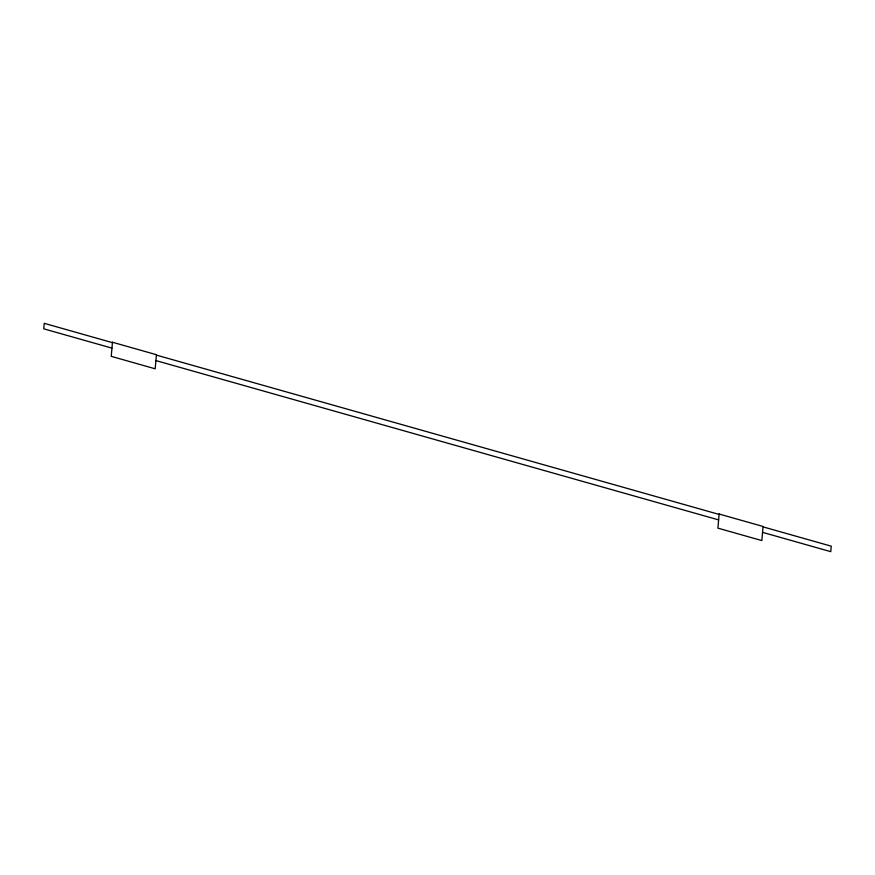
<?xml version="1.0" encoding="UTF-8"?>
<svg xmlns="http://www.w3.org/2000/svg" width="875" height="875" viewBox="0 0 875 875"><rect width="100%" height="100%" fill="white"/><g stroke="black" fill="none" stroke-linecap="round" stroke-linejoin="round"><path stroke-width="1.31" d="M112.438 342.65L44.231 323.334L43.75 328.825L111.956 348.13M156.384 355.097L719.097 514.423M763.044 526.87L831.25 546.175L830.769 551.666L762.562 532.35M155.903 360.577L718.616 519.903M112.47 342.256L111.234 356.355L155.181 368.802L156.417 354.703L112.47 342.256M719.13 514.03L717.905 528.139L761.841 540.575L763.077 526.477L719.13 514.03"/></g></svg>
